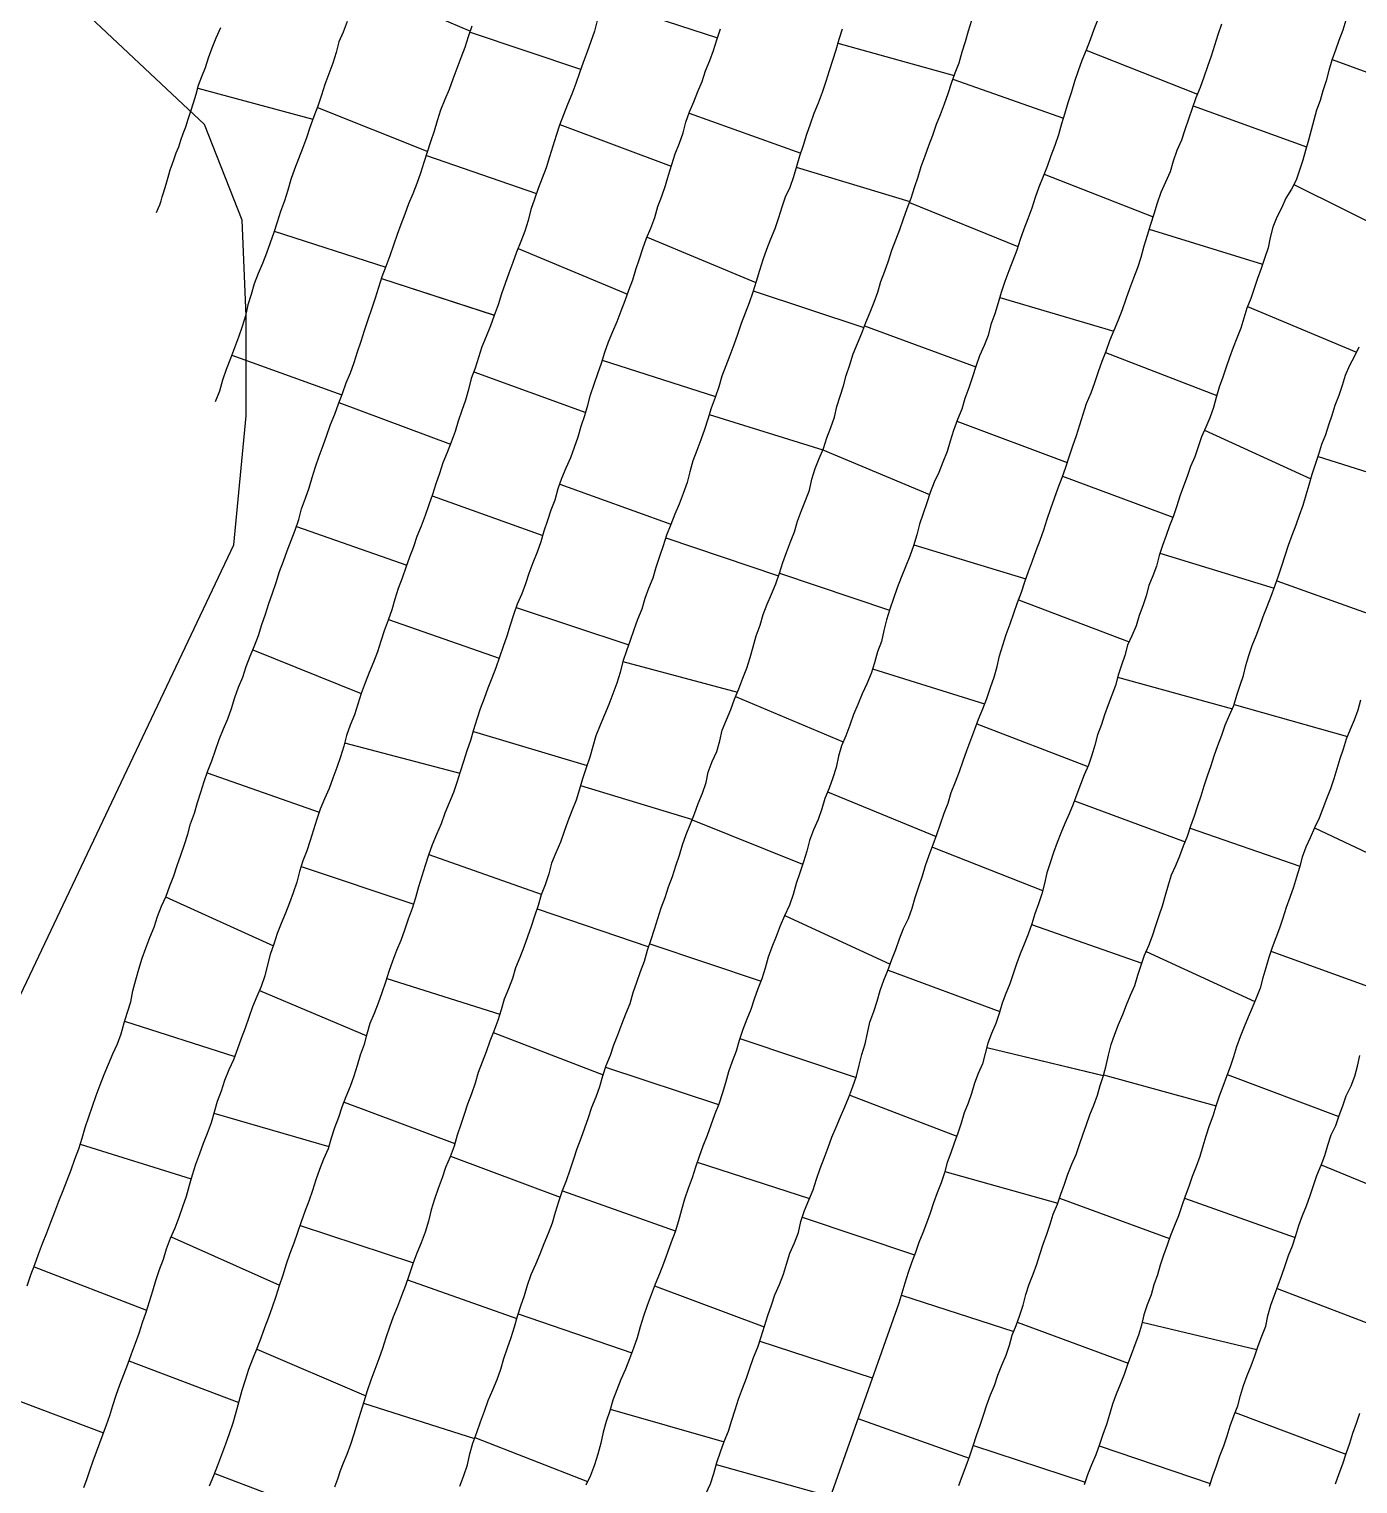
# Model space of a CAD drawing. Extents: x 703186 to 703989, y 1560402 to 1561368.
# Drawn here: x 703534.8 to 703585.5, y 1560689.2 to 1560744.7 of the extents above; entities that cross this region are included whole.
import ezdxf

# ---------------------------------------------------------------- set-up
doc = ezdxf.new("R2010")
doc.units = 0
for name, color, linetype in [('10124_2002_REAL', 30, 'Continuous'), ('AGROCAD PLL', 7, 'Continuous'), ('PANTE_2002', 7, 'Continuous')]:
    doc.layers.add(name, color=color, linetype=linetype)

msp = doc.modelspace()

# ---------------------------------------------------------------- linework, layer by layer
at = {"layer": '10124_2002_REAL'}
for points in [[(703551.2143, 1560689.1373), (703551.362, 1560689.5399), (703551.5004, 1560689.9454), (703551.5914, 1560690.3644), (703551.7014, 1560690.7807), (703551.8581, 1560691.1825), (703551.9987, 1560691.5895), (703552.1519, 1560691.9951), (703552.2983, 1560692.4027), (703552.4736, 1560692.8081), (703552.6389, 1560693.2013), (703552.7764, 1560693.5973), (703552.892, 1560694.0072), (703553.0321, 1560694.4085), (703553.1703, 1560694.8116), (703553.2946, 1560695.2094), (703553.4059, 1560695.6163), (703553.5431, 1560696.0188), (703553.6778, 1560696.4073), (703553.7969, 1560696.8077), (703553.9284, 1560697.2091), (703554.1086, 1560697.5996), (703554.2732, 1560697.9945), (703554.4299, 1560698.3956), (703554.5891, 1560698.7927), (703554.7486, 1560699.1854), (703554.8645, 1560699.5824), (703554.9856, 1560700.0011), (703555.1305, 1560700.4093), (703555.2852, 1560700.7991), (703555.4278, 1560701.2082), (703555.5559, 1560701.6187), (703555.6884, 1560702.0189), (703555.8378, 1560702.4104), (703555.9752, 1560702.8004), (703556.1154, 1560703.1996), (703556.2498, 1560703.5927), (703556.4106, 1560703.9861), (703556.5579, 1560704.379), (703556.6623, 1560704.7834), (703556.7948, 1560705.1839), (703556.9555, 1560705.5716), (703557.0872, 1560705.9702), (703557.2459, 1560706.3588), (703557.388, 1560706.758), (703557.5481, 1560707.1542), (703557.7085, 1560707.5525), (703557.8297, 1560707.9637), (703557.964, 1560708.3654), (703558.1112, 1560708.7637), (703558.2568, 1560709.1653), (703558.3744, 1560709.5815), (703558.5098, 1560709.9854), (703558.6349, 1560710.3909), (703558.7672, 1560710.7969), (703558.8975, 1560711.2003), (703559.0428, 1560711.5959), (703559.1784, 1560712.0036), (703559.3271, 1560712.3969), (703559.452, 1560712.8004), (703559.5908, 1560713.2122), (703559.7032, 1560713.6042), (703559.8477, 1560714.0012), (703560.0171, 1560714.3998), (703560.169, 1560714.7796), (703560.3104, 1560715.1808), (703560.466, 1560715.5716), (703560.606, 1560715.9771), (703560.6912, 1560716.381), (703560.835, 1560716.7859), (703561.0154, 1560717.1669), (703561.1275, 1560717.5692), (703561.2189, 1560717.972), (703561.3898, 1560718.3713), (703561.5515, 1560718.7594), (703561.6902, 1560719.1615), (703561.8571, 1560719.5572), (703562.0168, 1560719.9555), (703562.1584, 1560720.3411), (703562.2887, 1560720.7456), (703562.407, 1560721.1621), (703562.5239, 1560721.5782), (703562.6729, 1560721.9806), (703562.787, 1560722.3918), (703562.9377, 1560722.7858), (703563.1056, 1560723.1712), (703563.264, 1560723.5628), (703563.404, 1560723.9622), (703563.541, 1560724.3695), (703563.6816, 1560724.7539), (703563.8277, 1560725.1605), (703563.9851, 1560725.5416), (703564.102, 1560725.9495), (703564.2443, 1560726.3516), (703564.3996, 1560726.736), (703564.5483, 1560727.1374), (703564.6473, 1560727.553), (703564.7741, 1560727.9554), (703564.9253, 1560728.3452), (703565.0846, 1560728.7243), (703565.2209, 1560729.1283), (703565.3734, 1560729.5223), (703565.5064, 1560729.9165), (703565.6015, 1560730.3215), (703565.7245, 1560730.7187), (703565.8466, 1560731.1167), (703565.9505, 1560731.5078), (703566.0911, 1560731.9132), (703566.2265, 1560732.3383), (703566.383, 1560732.7341), (703566.5525, 1560733.1276), (703566.7016, 1560733.5305), (703566.8634, 1560733.9212), (703567.0213, 1560734.3056), (703567.1655, 1560734.691), (703567.2734, 1560735.1002), (703567.4231, 1560735.4879), (703567.5742, 1560735.8815), (703567.7022, 1560736.2886), (703567.8458, 1560736.6804), (703568.0026, 1560737.0769), (703568.1389, 1560737.481), (703568.2787, 1560737.8786), (703568.437, 1560738.2698), (703568.5627, 1560738.6839), (703568.6975, 1560739.0837), (703568.8189, 1560739.4802), (703568.9676, 1560739.8847), (703569.1145, 1560740.2838), (703569.2618, 1560740.6837), (703569.3999, 1560741.0916), (703569.5573, 1560741.4679), (703569.7115, 1560741.8726), (703569.8447, 1560742.2607), (703569.9736, 1560742.6563), (703570.1145, 1560743.0559), (703570.2715, 1560743.4428), (703570.3825, 1560743.8504), (703570.5063, 1560744.2525), (703570.6188, 1560744.6535), (703570.7486, 1560745.0666)], [(703575.5597, 1560745.096), (703575.4013, 1560744.7087), (703575.2648, 1560744.3109), (703575.1085, 1560743.9162), (703574.9458, 1560743.5257), (703574.807, 1560743.126), (703574.6714, 1560742.7238), (703574.5522, 1560742.3245), (703574.416, 1560741.9136), (703574.2956, 1560741.5133), (703574.1762, 1560741.1065), (703574.0544, 1560740.6914), (703573.9164, 1560740.2888), (703573.7652, 1560739.8858), (703573.6249, 1560739.4872), (703573.4714, 1560739.0951), (703573.302, 1560738.6938), (703573.1675, 1560738.2975), (703573.0378, 1560737.8896), (703572.8911, 1560737.4879), (703572.7327, 1560737.0967), (703572.5896, 1560736.6965), (703572.4623, 1560736.2921), (703572.3131, 1560735.8946), (703572.1547, 1560735.4997), (703572.0043, 1560735.0892), (703571.8683, 1560734.6789), (703571.7516, 1560734.283), (703571.6279, 1560733.8634), (703571.48, 1560733.4496), (703571.3713, 1560733.0396), (703571.2226, 1560732.6475), (703571.0414, 1560732.2568), (703570.9043, 1560731.8522), (703570.7779, 1560731.4529), (703570.6364, 1560731.0352), (703570.4877, 1560730.628), (703570.363, 1560730.2213), (703570.2062, 1560729.8283), (703570.05, 1560729.4125), (703569.9195, 1560729.0041), (703569.8025, 1560728.6061), (703569.6439, 1560728.2), (703569.4835, 1560727.8063), (703569.3121, 1560727.4362), (703569.1573, 1560727.0412), (703569.0274, 1560726.646), (703568.8901, 1560726.2408), (703568.7556, 1560725.8383), (703568.6454, 1560725.4294), (703568.5198, 1560725.0153), (703568.3777, 1560724.6128), (703568.2226, 1560724.2134), (703568.0485, 1560723.8045), (703567.9039, 1560723.4047), (703567.7629, 1560722.9999), (703567.6181, 1560722.5952), (703567.4926, 1560722.1913), (703567.3874, 1560721.7784), (703567.3034, 1560721.3591), (703567.1495, 1560720.9613), (703567.0308, 1560720.5513), (703566.9034, 1560720.142), (703566.7369, 1560719.74), (703566.5582, 1560719.3596), (703566.3931, 1560718.9558), (703566.2357, 1560718.575), (703566.0968, 1560718.1695), (703565.9422, 1560717.7643), (703565.7752, 1560717.3754), (703565.6653, 1560716.9791), (703565.5741, 1560716.5574), (703565.4497, 1560716.1596), (703565.3001, 1560715.762), (703565.1398, 1560715.3748), (703565.0202, 1560714.9716), (703564.8832, 1560714.5684), (703564.7071, 1560714.1717), (703564.5523, 1560713.7711), (703564.4519, 1560713.3622), (703564.3221, 1560712.955), (703564.1809, 1560712.5364), (703564.0425, 1560712.1271), (703563.9321, 1560711.7049), (703563.7882, 1560711.2954), (703563.6029, 1560710.8943), (703563.4338, 1560710.5086), (703563.2871, 1560710.1044), (703563.1147, 1560709.7034), (703562.9738, 1560709.3115), (703562.8647, 1560708.9024), (703562.7414, 1560708.486), (703562.5817, 1560708.1084), (703562.4441, 1560707.7199), (703562.313, 1560707.3254), (703562.16, 1560706.9463), (703562.0102, 1560706.5512), (703561.8713, 1560706.1372), (703561.7532, 1560705.735), (703561.6031, 1560705.3379), (703561.4608, 1560704.9361), (703561.3509, 1560704.525), (703561.2272, 1560704.1061), (703561.0888, 1560703.709), (703560.9346, 1560703.3073), (703560.7868, 1560702.9098), (703560.6526, 1560702.5069), (703560.4901, 1560702.103), (703560.3389, 1560701.7063), (703560.2078, 1560701.2995), (703560.0734, 1560700.8953), (703559.9298, 1560700.493), (703559.7908, 1560700.0876), (703559.6757, 1560699.6742), (703559.5605, 1560699.2561), (703559.4237, 1560698.8429), (703559.2733, 1560698.4471), (703559.1371, 1560698.0437), (703558.9798, 1560697.6336), (703558.8304, 1560697.236), (703558.6603, 1560696.8366), (703558.5089, 1560696.4298), (703558.3659, 1560696.0277), (703558.2208, 1560695.6207), (703558.0899, 1560695.2074), (703557.9729, 1560694.799), (703557.838, 1560694.3948), (703557.6855, 1560693.9966), (703557.5276, 1560693.6024), (703557.3583, 1560693.2044), (703557.2012, 1560692.8108), (703557.0469, 1560692.4111), (703556.9313, 1560692.0052), (703556.8007, 1560691.5985), (703556.6762, 1560691.1936), (703556.5867, 1560690.7753), (703556.4754, 1560690.3525), (703556.3501, 1560689.9444), (703556.1949, 1560689.5449), (703556.0254, 1560689.1721)], [(703585.0223, 1560745.0585), (703584.9031, 1560744.679), (703584.7595, 1560744.2933), (703584.6286, 1560743.9199), (703584.4884, 1560743.5373), (703584.3731, 1560743.145), (703584.2651, 1560742.7549), (703584.1461, 1560742.3643), (703584.037, 1560741.9966), (703583.9071, 1560741.6335), (703583.7993, 1560741.2527), (703583.6997, 1560740.869), (703583.5901, 1560740.4826), (703583.4822, 1560740.0947), (703583.3786, 1560739.7231), (703583.2576, 1560739.3418), (703583.1204, 1560738.9624), (703582.9519, 1560738.6233), (703582.7374, 1560738.2702), (703582.5656, 1560737.8964), (703582.3915, 1560737.5426), (703582.2312, 1560737.1657), (703582.1315, 1560736.7788), (703582.0521, 1560736.3735), (703581.9222, 1560735.974), (703581.7906, 1560735.5931), (703581.6536, 1560735.2104), (703581.529, 1560734.8259), (703581.3952, 1560734.4498), (703581.238, 1560734.074), (703581.1245, 1560733.6942), (703581.0142, 1560733.3108), (703580.8616, 1560732.9356), (703580.7175, 1560732.5745), (703580.5865, 1560732.1923), (703580.4499, 1560731.8231), (703580.3237, 1560731.4466), (703580.191, 1560731.0575), (703580.0708, 1560730.6717), (703579.9743, 1560730.2865), (703579.8296, 1560729.8989), (703579.6733, 1560729.5314), (703579.5086, 1560729.1698), (703579.3845, 1560728.7914), (703579.259, 1560728.401), (703579.0979, 1560728.0325), (703578.9658, 1560727.6602), (703578.8307, 1560727.2852), (703578.6895, 1560726.91), (703578.5675, 1560726.5319), (703578.443, 1560726.1543), (703578.2886, 1560725.7751), (703578.1605, 1560725.3987), (703578.0191, 1560725.0263), (703577.8995, 1560724.635), (703577.7974, 1560724.2374), (703577.6593, 1560723.8605), (703577.5086, 1560723.4943), (703577.4033, 1560723.1028), (703577.2711, 1560722.7171), (703577.1392, 1560722.3467), (703577.0168, 1560721.9529), (703576.8504, 1560721.5741), (703576.6935, 1560721.217), (703576.5831, 1560720.8306), (703576.4558, 1560720.4529), (703576.3339, 1560720.0803), (703576.2258, 1560719.6874), (703576.0926, 1560719.3078), (703575.957, 1560718.9373), (703575.8159, 1560718.5636), (703575.6949, 1560718.1892), (703575.5507, 1560717.7976), (703575.4436, 1560717.4094), (703575.3233, 1560717.023), (703575.2026, 1560716.6479), (703575.0372, 1560716.2742), (703574.8923, 1560715.9031), (703574.7619, 1560715.5319), (703574.6216, 1560715.1529), (703574.4577, 1560714.7806), (703574.2988, 1560714.4139), (703574.1476, 1560714.0537), (703574.002, 1560713.6893), (703573.8696, 1560713.3089), (703573.741, 1560712.9187), (703573.6087, 1560712.5387), (703573.5203, 1560712.1309), (703573.4154, 1560711.7381), (703573.2879, 1560711.348), (703573.1565, 1560710.9696), (703573.0391, 1560710.5844), (703572.9007, 1560710.1907), (703572.7485, 1560709.8107), (703572.5994, 1560709.4407), (703572.4592, 1560709.0629), (703572.3274, 1560708.6787), (703572.2038, 1560708.3003), (703572.044, 1560707.9332), (703571.9045, 1560707.5562), (703571.791, 1560707.1674), (703571.662, 1560706.7889), (703571.4967, 1560706.4088), (703571.3554, 1560706.0297), (703571.2606, 1560705.6376), (703571.1512, 1560705.2483), (703570.9952, 1560704.8765), (703570.8527, 1560704.5089), (703570.7365, 1560704.1196), (703570.6071, 1560703.7459), (703570.4594, 1560703.376), (703570.3454, 1560702.9887), (703570.2211, 1560702.6072), (703570.0764, 1560702.2246), (703569.943, 1560701.8471), (703569.8127, 1560701.4841), (703569.7007, 1560701.0862), (703569.5756, 1560700.7011), (703569.427, 1560700.33), (703569.2905, 1560699.9464), (703569.1542, 1560699.5537), (703569.0236, 1560699.1718), (703568.8756, 1560698.7997), (703568.733, 1560698.4283), (703568.5958, 1560698.0459), (703568.4507, 1560697.6609), (703568.3165, 1560697.2827), (703568.1864, 1560696.88), (703568.0834, 1560696.4938), (703567.9617, 1560696.1173), (703560.4295, 1560674.8463)], [(703534.7065, 1560696.7816), (703534.8464, 1560697.1928), (703534.9986, 1560697.5896), (703535.1384, 1560697.9909), (703535.2885, 1560698.3964), (703535.453, 1560698.8007), (703535.6101, 1560699.2022), (703535.7621, 1560699.6005), (703535.9138, 1560700.0128), (703536.0795, 1560700.4102), (703536.2298, 1560700.8055), (703536.3794, 1560701.2015), (703536.5155, 1560701.6057), (703536.6691, 1560702.0097), (703536.7937, 1560702.4111), (703536.9163, 1560702.8182), (703537.0538, 1560703.2286), (703537.1914, 1560703.6321), (703537.3296, 1560704.0372), (703537.4866, 1560704.441), (703537.6457, 1560704.8355), (703537.8109, 1560705.2307), (703537.9688, 1560705.6252), (703538.1444, 1560706.0064), (703538.2852, 1560706.3956), (703538.3986, 1560706.8072), (703538.5321, 1560707.2241), (703538.6555, 1560707.6181), (703538.7372, 1560708.0364), (703538.8434, 1560708.4487), (703538.9575, 1560708.8633), (703539.0858, 1560709.2742), (703539.2356, 1560709.6636), (703539.3846, 1560710.0638), (703539.5486, 1560710.4574), (703539.6808, 1560710.8699), (703539.8222, 1560711.2582), (703539.9997, 1560711.6496), (703540.1489, 1560712.0408), (703540.2958, 1560712.4231), (703540.4301, 1560712.8143), (703540.5692, 1560713.2121), (703540.7111, 1560713.6111), (703540.8307, 1560714.0048), (703540.9326, 1560714.408), (703541.0892, 1560714.8088), (703541.2046, 1560715.2174), (703541.3254, 1560715.6119), (703541.4582, 1560716.0207), (703541.6009, 1560716.4246), (703541.7515, 1560716.8116), (703541.8878, 1560717.2183), (703542.0244, 1560717.6223), (703542.196, 1560718.0234), (703542.3559, 1560718.4145), (703542.501, 1560718.8044), (703542.6282, 1560719.2189), (703542.7636, 1560719.6126), (703542.9306, 1560720.0019), (703543.0611, 1560720.4015), (703543.2136, 1560720.7964), (703543.3735, 1560721.1947), (703543.5283, 1560721.5854), (703543.6537, 1560722.0023), (703543.7919, 1560722.4015), (703543.9168, 1560722.8065), (703544.0665, 1560723.2082), (703544.2037, 1560723.617), (703544.334, 1560724.0271), (703544.479, 1560724.4245), (703544.6289, 1560724.8182), (703544.771, 1560725.2171), (703544.9279, 1560725.6114), (703545.071, 1560726.0195), (703545.1685, 1560726.4222), (703545.3209, 1560726.8268), (703545.4624, 1560727.2215), (703545.5806, 1560727.623), (703545.7074, 1560728.0275), (703545.848, 1560728.4351), (703545.9915, 1560728.84), (703546.1351, 1560729.2377), (703546.2767, 1560729.6376), (703546.4377, 1560730.0332), (703546.5786, 1560730.4261), (703546.728, 1560730.8267), (703546.8794, 1560731.2229), (703547.0342, 1560731.6134), (703547.1753, 1560732.0006), (703547.3064, 1560732.4114), (703547.4438, 1560732.8132), (703547.5724, 1560733.2258), (703547.7155, 1560733.64), (703547.8587, 1560734.0524), (703547.9925, 1560734.4672), (703548.1187, 1560734.8801), (703548.2509, 1560735.2883), (703548.4, 1560735.6805), (703548.5475, 1560736.0892), (703548.6918, 1560736.4905), (703548.836, 1560736.8982), (703548.9729, 1560737.2864), (703549.1218, 1560737.6726), (703549.2602, 1560738.0702), (703549.4277, 1560738.453), (703549.5829, 1560738.842), (703549.7226, 1560739.2452), (703549.8482, 1560739.6473), (703549.9832, 1560740.0383), (703550.1054, 1560740.4376), (703550.2476, 1560740.8366), (703550.3654, 1560741.2424), (703550.4914, 1560741.6477), (703550.6464, 1560742.049), (703550.8174, 1560742.4324), (703550.9525, 1560742.8277), (703551.1082, 1560743.2382), (703551.2682, 1560743.6423), (703551.4184, 1560744.0349), (703551.5466, 1560744.4453), (703551.6844, 1560744.8549)], [(703556.4554, 1560745.053), (703556.3465, 1560744.6407), (703556.2139, 1560744.2448), (703556.0656, 1560743.8544), (703555.9119, 1560743.4516), (703555.7727, 1560743.0515), (703555.641, 1560742.6508), (703555.4868, 1560742.2443), (703555.3202, 1560741.8503), (703555.1688, 1560741.4536), (703555.0202, 1560741.0582), (703554.8927, 1560740.6598), (703554.7575, 1560740.2571), (703554.6374, 1560739.8482), (703554.5035, 1560739.4332), (703554.3553, 1560739.0357), (703554.1973, 1560738.6469), (703554.0597, 1560738.2407), (703553.9267, 1560737.8474), (703553.8246, 1560737.4222), (703553.6908, 1560737.0157), (703553.5431, 1560736.6197), (703553.3758, 1560736.2176), (703553.2383, 1560735.8158), (703553.0839, 1560735.414), (703552.941, 1560735.0136), (703552.8002, 1560734.6196), (703552.6768, 1560734.202), (703552.5242, 1560733.7999), (703552.386, 1560733.3979), (703552.2212, 1560733.0008), (703552.0553, 1560732.6055), (703551.9235, 1560732.1979), (703551.7936, 1560731.7935), (703551.647, 1560731.3902), (703551.5444, 1560730.977), (703551.4225, 1560730.5716), (703551.2842, 1560730.1688), (703551.1489, 1560729.7657), (703551.0272, 1560729.3692), (703550.887, 1560728.9632), (703550.7288, 1560728.5757), (703550.5636, 1560728.177), (703550.4388, 1560727.7732), (703550.2982, 1560727.3735), (703550.1723, 1560726.968), (703550.0317, 1560726.5733), (703549.8925, 1560726.1724), (703549.7317, 1560725.7626), (703549.572, 1560725.3663), (703549.4402, 1560724.9656), (703549.2895, 1560724.5739), (703549.148, 1560724.1782), (703549.0074, 1560723.7794), (703548.8646, 1560723.3785), (703548.7278, 1560722.9802), (703548.611, 1560722.5637), (703548.4731, 1560722.17), (703548.3255, 1560721.7679), (703548.1982, 1560721.3681), (703548.0679, 1560720.9664), (703547.916, 1560720.5721), (703547.7554, 1560720.1726), (703547.5994, 1560719.7804), (703547.4513, 1560719.3788), (703547.323, 1560718.9705), (703547.186, 1560718.5648), (703547.0216, 1560718.1642), (703546.8876, 1560717.7725), (703546.7808, 1560717.3669), (703546.6606, 1560716.9575), (703546.5137, 1560716.5513), (703546.359, 1560716.1517), (703546.2229, 1560715.7504), (703546.0533, 1560715.358), (703545.8809, 1560714.9615), (703545.7495, 1560714.581), (703545.6213, 1560714.1771), (703545.5043, 1560713.7645), (703545.3705, 1560713.3753), (703545.2249, 1560712.9877), (703545.0894, 1560712.5828), (703544.9855, 1560712.1837), (703544.8574, 1560711.7762), (703544.7073, 1560711.3905), (703544.5543, 1560710.989), (703544.3964, 1560710.6029), (703544.2463, 1560710.2232), (703544.1195, 1560709.8109), (703543.9706, 1560709.4198), (703543.8721, 1560709.023), (703543.7753, 1560708.6022), (703543.6322, 1560708.1992), (703543.4692, 1560707.814), (703543.3035, 1560707.4208), (703543.1637, 1560707.0159), (703543.0181, 1560706.614), (703542.8682, 1560706.2194), (703542.7326, 1560705.8137), (703542.5743, 1560705.4057), (703542.3911, 1560705.0127), (703542.23, 1560704.6158), (703542.1103, 1560704.2047), (703541.9535, 1560703.8055), (703541.8401, 1560703.3998), (703541.7234, 1560702.9985), (703541.5705, 1560702.5942), (703541.4148, 1560702.2072), (703541.2711, 1560701.8076), (703541.1307, 1560701.4081), (703540.9986, 1560701.0045), (703540.8852, 1560700.5998), (703540.7734, 1560700.1897), (703540.6347, 1560699.7858), (703540.4902, 1560699.3814), (703540.3387, 1560698.9782), (703540.1636, 1560698.5852), (703540.0108, 1560698.1768), (703539.8867, 1560697.7783), (703539.7319, 1560697.3828), (703539.6033, 1560696.974), (703539.4809, 1560696.5701), (703539.3519, 1560696.1667), (703539.2304, 1560695.7609), (703539.0926, 1560695.3642), (703538.9656, 1560694.9633), (703538.8174, 1560694.5712), (703538.6746, 1560694.1667), (703538.5285, 1560693.7795), (703538.3812, 1560693.3773), (703538.2292, 1560692.9814), (703538.0822, 1560692.5946), (703537.9594, 1560692.2044), (703537.8381, 1560691.8215), (703537.715, 1560691.4628), (703537.593, 1560691.1195), (703537.4605, 1560690.7701), (703537.3302, 1560690.4351), (703537.2048, 1560690.0838), (703537.0897, 1560689.7529), (703536.9757, 1560689.412), (703536.8526, 1560689.0714)], [(703539.6352, 1560737.7273), (703539.7019, 1560737.8828), (703539.7605, 1560738.0227), (703539.8083, 1560738.1698), (703539.8566, 1560738.3201), (703539.9061, 1560738.478), (703539.9483, 1560738.6454), (703540.0035, 1560738.8079), (703540.0553, 1560738.9801), (703540.1022, 1560739.1582), (703540.1618, 1560739.3491), (703540.2335, 1560739.5544), (703540.3101, 1560739.7789), (703540.3878, 1560740.0075), (703540.4826, 1560740.2325), (703540.5655, 1560740.4819), (703540.6544, 1560740.7403), (703540.7573, 1560741.0014), (703540.8454, 1560741.2915), (703540.945, 1560741.595), (703541.0526, 1560741.9113), (703541.1489, 1560742.241), (703541.2397, 1560742.5794), (703541.3634, 1560742.9202), (703541.506, 1560743.2629), (703541.627, 1560743.6332), (703541.7584, 1560744.0143), (703541.9186, 1560744.3902), (703542.0894, 1560744.7863)], [(703541.6566, 1560689.1447), (703541.8305, 1560689.5419), (703541.9823, 1560689.9393), (703542.1307, 1560690.3483), (703542.2866, 1560690.75), (703542.4225, 1560691.1477), (703542.5643, 1560691.5569), (703542.6761, 1560691.9622), (703542.7861, 1560692.3794), (703542.9098, 1560692.794), (703543.0356, 1560693.1896), (703543.1636, 1560693.5968), (703543.3081, 1560693.9929), (703543.4797, 1560694.3942), (703543.6265, 1560694.7945), (703543.7752, 1560695.1876), (703543.9219, 1560695.5817), (703544.061, 1560695.975), (703544.2078, 1560696.3817), (703544.3335, 1560696.7926), (703544.4725, 1560697.1965), (703544.5972, 1560697.6175), (703544.7353, 1560698.0276), (703544.8912, 1560698.423), (703545.0304, 1560698.8203), (703545.1638, 1560699.2271), (703545.3117, 1560699.63), (703545.4642, 1560700.0218), (703545.603, 1560700.4322), (703545.7246, 1560700.8346), (703545.8725, 1560701.2293), (703546.0274, 1560701.6194), (703546.1938, 1560702.0183), (703546.3087, 1560702.4199), (703546.4407, 1560702.8168), (703546.5885, 1560703.2128), (703546.7257, 1560703.604), (703546.8729, 1560704), (703547.0405, 1560704.3911), (703547.175, 1560704.7941), (703547.3024, 1560705.1939), (703547.4263, 1560705.5913), (703547.5681, 1560705.9946), (703547.6786, 1560706.3959), (703547.7918, 1560706.8028), (703547.9577, 1560707.1864), (703548.1019, 1560707.5783), (703548.2463, 1560707.9736), (703548.3882, 1560708.3791), (703548.5171, 1560708.786), (703548.6554, 1560709.1819), (703548.812, 1560709.5792), (703548.9682, 1560709.9712), (703549.1161, 1560710.3643), (703549.2573, 1560710.7739), (703549.4073, 1560711.1828), (703549.5295, 1560711.5955), (703549.6443, 1560712.0069), (703549.7678, 1560712.4137), (703549.9035, 1560712.8244), (703550.0235, 1560713.2167), (703550.1636, 1560713.6142), (703550.331, 1560714.0121), (703550.5074, 1560714.4186), (703550.6504, 1560714.8173), (703550.8208, 1560715.2124), (703550.9838, 1560715.6071), (703551.1148, 1560715.998), (703551.2327, 1560716.3982), (703551.3636, 1560716.7996), (703551.4885, 1560717.198), (703551.6263, 1560717.5929), (703551.7496, 1560718.0032), (703551.8722, 1560718.4087), (703552.0017, 1560718.7994), (703552.1494, 1560719.2022), (703552.2892, 1560719.5931), (703552.4441, 1560719.9773), (703552.5959, 1560720.3687), (703552.7321, 1560720.779), (703552.8836, 1560721.1783), (703553.0161, 1560721.5765), (703553.1468, 1560721.9973), (703553.2722, 1560722.3879), (703553.4079, 1560722.7974), (703553.5865, 1560723.1926), (703553.7284, 1560723.575), (703553.8598, 1560723.9715), (703554.014, 1560724.3771), (703554.1692, 1560724.7813), (703554.3132, 1560725.1771), (703554.4331, 1560725.5788), (703554.5687, 1560725.9879), (703554.6955, 1560726.3776), (703554.8482, 1560726.77), (703554.9603, 1560727.1921), (703555.1052, 1560727.5922), (703555.2658, 1560727.9908), (703555.4443, 1560728.3752), (703555.5893, 1560728.7709), (703555.7208, 1560729.1698), (703555.8478, 1560729.5718), (703555.9763, 1560729.978), (703556.1013, 1560730.3732), (703556.1985, 1560730.7767), (703556.3357, 1560731.1823), (703556.4812, 1560731.5854), (703556.6131, 1560731.9813), (703556.7452, 1560732.3939), (703556.8828, 1560732.791), (703557.0462, 1560733.1856), (703557.2124, 1560733.5742), (703557.3645, 1560733.97), (703557.5158, 1560734.3641), (703557.665, 1560734.7596), (703557.8117, 1560735.1552), (703557.9321, 1560735.5463), (703558.0669, 1560735.9562), (703558.2008, 1560736.3573), (703558.3399, 1560736.7472), (703558.5012, 1560737.135), (703558.6507, 1560737.54), (703558.773, 1560737.9498), (703558.9257, 1560738.3445), (703559.0654, 1560738.751), (703559.1753, 1560739.1552), (703559.2956, 1560739.557), (703559.4334, 1560739.9619), (703559.5883, 1560740.3732), (703559.7324, 1560740.7606), (703559.8386, 1560741.1683), (703559.9812, 1560741.5661), (703560.1369, 1560741.9511), (703560.2938, 1560742.3453), (703560.4534, 1560742.7241), (703560.589, 1560743.1325), (703560.7531, 1560743.524), (703560.8862, 1560743.9094), (703561.0207, 1560744.3162), (703561.155, 1560744.7336)], [(703546.9083, 1560745.0162), (703546.7558, 1560744.6133), (703546.5916, 1560744.2341), (703546.4907, 1560743.8301), (703546.363, 1560743.4233), (703546.2177, 1560743.0185), (703546.0587, 1560742.6157), (703545.9294, 1560742.2029), (703545.7953, 1560741.7841), (703545.6366, 1560741.3842), (703545.4912, 1560740.9759), (703545.3586, 1560740.5695), (703545.2128, 1560740.1701), (703545.0569, 1560739.7755), (703544.906, 1560739.3822), (703544.7673, 1560738.9829), (703544.6457, 1560738.5755), (703544.5153, 1560738.1669), (703544.3686, 1560737.7637), (703544.2405, 1560737.3627), (703544.1119, 1560736.9632), (703543.9749, 1560736.5691), (703543.8296, 1560736.1772), (703543.6803, 1560735.7846), (703543.5124, 1560735.3985), (703543.3687, 1560735.0061), (703543.2495, 1560734.5952), (703543.1197, 1560734.1988), (703543.0303, 1560733.7831), (703542.9035, 1560733.3789), (703542.7592, 1560732.9703), (703542.6097, 1560732.561), (703542.4625, 1560732.1524), (703542.294, 1560731.7424), (703542.1604, 1560731.3246), (703542.0342, 1560730.9103), (703541.8773, 1560730.507)], [(703565.802, 1560744.7266), (703565.6759, 1560744.3225), (703565.5641, 1560743.9217), (703565.4296, 1560743.522), (703565.3004, 1560743.1255), (703565.1782, 1560742.7232), (703565.043, 1560742.3088), (703564.8899, 1560741.8947), (703564.7242, 1560741.4984), (703564.5808, 1560741.0969), (703564.4359, 1560740.7083), (703564.3157, 1560740.2874), (703564.1789, 1560739.8725), (703564.0607, 1560739.4845), (703563.9401, 1560739.0819), (703563.8057, 1560738.6871), (703563.6275, 1560738.3116), (703563.5047, 1560737.9274), (703563.3684, 1560737.5191), (703563.2255, 1560737.1068), (703563.0674, 1560736.714), (703562.9187, 1560736.3198), (703562.7777, 1560735.9199), (703562.6487, 1560735.5128), (703562.5215, 1560735.0961), (703562.3886, 1560734.693), (703562.2467, 1560734.2831), (703562.1016, 1560733.8834), (703561.9521, 1560733.486), (703561.8039, 1560733.0787), (703561.667, 1560732.6733), (703561.5107, 1560732.2723), (703561.357, 1560731.878), (703561.2115, 1560731.4802), (703561.091, 1560731.075), (703560.9531, 1560730.6664), (703560.8023, 1560730.2585), (703560.6745, 1560729.8482), (703560.5428, 1560729.4439), (703560.402, 1560729.0496), (703560.2578, 1560728.6487), (703560.1087, 1560728.2478), (703559.9852, 1560727.8381), (703559.8821, 1560727.4197), (703559.7287, 1560727.0124), (703559.5755, 1560726.6036), (703559.4151, 1560726.2187), (703559.2591, 1560725.819), (703559.102, 1560725.4139), (703558.9647, 1560725.0071), (703558.8274, 1560724.599), (703558.6968, 1560724.189), (703558.5763, 1560723.7801), (703558.4097, 1560723.3871), (703558.2722, 1560722.9989), (703558.1512, 1560722.5912), (703557.9893, 1560722.2029), (703557.848, 1560721.8077), (703557.714, 1560721.4021), (703557.5759, 1560720.9984), (703557.437, 1560720.5963), (703557.3263, 1560720.1811), (703557.1968, 1560719.7678), (703557.0518, 1560719.3584), (703556.8966, 1560718.9578), (703556.728, 1560718.5562), (703556.5612, 1560718.1666), (703556.4072, 1560717.767), (703556.2813, 1560717.358), (703556.1718, 1560716.9503), (703556.0386, 1560716.5383), (703555.8935, 1560716.1242), (703555.7738, 1560715.7286), (703555.6546, 1560715.3048), (703555.4916, 1560714.9016), (703555.3319, 1560714.4993), (703555.1865, 1560714.1062), (703555.0467, 1560713.7023), (703554.8721, 1560713.2997), (703554.7148, 1560712.9034), (703554.6134, 1560712.494), (703554.4715, 1560712.081), (703554.3102, 1560711.6981), (703554.2004, 1560711.283), (703554.0634, 1560710.8786), (703553.9335, 1560710.4808), (703553.796, 1560710.0945), (703553.6575, 1560709.6977), (703553.5014, 1560709.3022), (703553.3321, 1560708.9131), (703553.2216, 1560708.509), (703553.0638, 1560708.1117), (703552.9079, 1560707.7154), (703552.7824, 1560707.3071), (703552.6638, 1560706.8944), (703552.5076, 1560706.4985), (703552.3575, 1560706.1111), (703552.2113, 1560705.7039), (703552.0681, 1560705.311), (703551.9096, 1560704.9173), (703551.791, 1560704.5114), (703551.6619, 1560704.1087), (703551.5066, 1560703.7102), (703551.377, 1560703.3168), (703551.2455, 1560702.9265), (703551.1124, 1560702.5196), (703550.9923, 1560702.1053), (703550.8393, 1560701.6949), (703550.6683, 1560701.2966), (703550.5324, 1560700.894), (703550.3798, 1560700.49), (703550.2462, 1560700.0839), (703550.1204, 1560699.6734), (703550.0153, 1560699.2418), (703549.8858, 1560698.8254), (703549.7345, 1560698.4198), (703549.5671, 1560698.0187), (703549.4226, 1560697.6114), (703549.277, 1560697.2009), (703549.1335, 1560696.7952), (703548.9794, 1560696.3909), (703548.8269, 1560695.992), (703548.6725, 1560695.5972), (703548.5276, 1560695.2022), (703548.3891, 1560694.7967), (703548.2545, 1560694.3913), (703548.1167, 1560693.9862), (703547.9729, 1560693.5843), (703547.8213, 1560693.1755), (703547.6794, 1560692.7664), (703547.55, 1560692.3514), (703547.4202, 1560691.9433), (703547.2937, 1560691.5365), (703547.1686, 1560691.1243), (703547.0392, 1560690.7277), (703546.9022, 1560690.34), (703546.7639, 1560690.017), (703546.6407, 1560689.7147), (703546.5436, 1560689.396), (703546.4244, 1560689.0972)], [(703560.5947, 1560688.8427), (703560.7798, 1560689.2238), (703560.9019, 1560689.6213), (703561.0163, 1560690.0316), (703561.1639, 1560690.4446), (703561.2997, 1560690.8355), (703561.4594, 1560691.2318), (703561.5911, 1560691.6468), (703561.7145, 1560692.0503), (703561.8455, 1560692.4517), (703561.9945, 1560692.86), (703562.1508, 1560693.2578), (703562.2823, 1560693.6358), (703562.4158, 1560694.0425), (703562.582, 1560694.4428), (703562.7095, 1560694.8329), (703562.8313, 1560695.2372), (703562.9644, 1560695.6428), (703563.0992, 1560696.039), (703563.232, 1560696.429), (703563.4036, 1560696.8246), (703563.5588, 1560697.219), (703563.6809, 1560697.6072), (703563.7984, 1560698.0192), (703563.9843, 1560698.4117), (703564.1325, 1560698.8116), (703564.2248, 1560699.2361), (703564.3633, 1560699.6523), (703564.5315, 1560700.0482), (703564.692, 1560700.4345), (703564.8172, 1560700.8456), (703564.9565, 1560701.2522), (703565.1091, 1560701.6485), (703565.2699, 1560702.0529), (703565.4056, 1560702.4469), (703565.5666, 1560702.8307), (703565.7341, 1560703.2203), (703565.9006, 1560703.6014), (703566.0617, 1560703.9816), (703566.2141, 1560704.3808), (703566.3469, 1560704.78), (703566.4446, 1560705.1916), (703566.5518, 1560705.606), (703566.6796, 1560706.0114), (703566.7688, 1560706.4178), (703566.8509, 1560706.8398), (703567.0136, 1560707.2377), (703567.1326, 1560707.6388), (703567.2451, 1560708.0477), (703567.3966, 1560708.4359), (703567.5486, 1560708.8135), (703567.6998, 1560709.2232), (703567.8537, 1560709.6132), (703567.9872, 1560710.0162), (703568.1466, 1560710.4096), (703568.3262, 1560710.7901), (703568.4674, 1560711.1883), (703568.5912, 1560711.5989), (703568.7206, 1560712.0101), (703568.8687, 1560712.4144), (703568.9834, 1560712.8168), (703569.1221, 1560713.2141), (703569.2791, 1560713.6106), (703569.4109, 1560713.9974), (703569.555, 1560714.3984), (703569.695, 1560714.8164), (703569.849, 1560715.1981), (703569.9644, 1560715.6013), (703570.1201, 1560716.0028), (703570.2839, 1560716.3963), (703570.4218, 1560716.8014), (703570.5626, 1560717.2025), (703570.7145, 1560717.6045), (703570.8578, 1560718.0107), (703571.0073, 1560718.3995), (703571.1639, 1560718.7937), (703571.3208, 1560719.1887), (703571.4624, 1560719.5994), (703571.5962, 1560720.0053), (703571.71, 1560720.4011), (703571.8094, 1560720.8133), (703571.9313, 1560721.2202), (703572.0648, 1560721.6325), (703572.2174, 1560722.0333), (703572.3493, 1560722.4399), (703572.492, 1560722.845), (703572.6428, 1560723.2396), (703572.7748, 1560723.6308), (703572.9076, 1560724.0339), (703573.07, 1560724.4342), (703573.21, 1560724.8357), (703573.3535, 1560725.2197), (703573.4986, 1560725.6225), (703573.6284, 1560726.0243), (703573.7618, 1560726.4348), (703573.9017, 1560726.8283), (703574.0384, 1560727.2177), (703574.1933, 1560727.6161), (703574.3401, 1560728.0128), (703574.4585, 1560728.4108), (703574.6052, 1560728.8218), (703574.739, 1560729.2229), (703574.8694, 1560729.6307), (703574.9916, 1560730.0354), (703575.1299, 1560730.4439), (703575.2977, 1560730.8423), (703575.4463, 1560731.246), (703575.5766, 1560731.6565), (703575.7287, 1560732.0528), (703575.8791, 1560732.4418), (703576.0173, 1560732.8429), (703576.1771, 1560733.238), (703576.3426, 1560733.637), (703576.5005, 1560734.0314), (703576.6375, 1560734.4367), (703576.7838, 1560734.8294), (703576.9349, 1560735.2287), (703577.0773, 1560735.6241), (703577.2142, 1560736.0247), (703577.3261, 1560736.4517), (703577.4503, 1560736.8608), (703577.5795, 1560737.2773), (703577.7125, 1560737.6812), (703577.8353, 1560738.0913), (703577.9767, 1560738.4978), (703578.1483, 1560738.9023), (703578.3239, 1560739.2923), (703578.4414, 1560739.6968), (703578.5889, 1560740.1028), (703578.762, 1560740.5009), (703578.8952, 1560740.8978), (703579.0278, 1560741.3044), (703579.169, 1560741.7121), (703579.3143, 1560742.1119), (703579.4718, 1560742.5036), (703579.6106, 1560742.9032), (703579.7519, 1560743.3067), (703579.8934, 1560743.701), (703580.0159, 1560744.1073), (703580.1436, 1560744.5177), (703580.2901, 1560744.9213)], [(703570.2585, 1560689.1547), (703570.3909, 1560689.5439), (703570.5372, 1560689.9131), (703570.6762, 1560690.286), (703570.8052, 1560690.6755), (703570.9319, 1560691.0649), (703571.0639, 1560691.461), (703571.1939, 1560691.8491), (703571.3215, 1560692.2404), (703571.4675, 1560692.6131), (703571.6172, 1560692.9808), (703571.7408, 1560693.3689), (703571.8944, 1560693.7509), (703572.0598, 1560694.1316), (703572.1815, 1560694.5125), (703572.2885, 1560694.8947), (703572.4386, 1560695.2699), (703572.5808, 1560695.654), (703572.7041, 1560696.0422), (703572.8098, 1560696.446), (703572.9355, 1560696.8408), (703573.0865, 1560697.2217), (703573.2284, 1560697.6027), (703573.3468, 1560697.978), (703573.4761, 1560698.3678), (703573.6153, 1560698.7504), (703573.7348, 1560699.1343), (703573.8515, 1560699.5154), (703574.0125, 1560699.894), (703574.1496, 1560700.2697), (703574.2913, 1560700.6549), (703574.4171, 1560701.0413), (703574.5664, 1560701.4131), (703574.7256, 1560701.7874), (703574.8611, 1560702.1644), (703574.9854, 1560702.5405), (703575.1196, 1560702.9271), (703575.2572, 1560703.3022), (703575.4019, 1560703.6754), (703575.5417, 1560704.0493), (703575.6508, 1560704.4201), (703575.7689, 1560704.8033), (703575.8727, 1560705.1801), (703575.9696, 1560705.5716), (703576.0695, 1560705.9873), (703576.2058, 1560706.3758), (703576.347, 1560706.7477), (703576.512, 1560707.1232), (703576.6572, 1560707.4919), (703576.8022, 1560707.8684), (703576.9677, 1560708.2379), (703577.0885, 1560708.6318), (703577.2068, 1560709.0107), (703577.3392, 1560709.395), (703577.5076, 1560709.7597), (703577.6416, 1560710.1362), (703577.7648, 1560710.5236), (703577.8928, 1560710.9014), (703578.0199, 1560711.2759), (703578.1354, 1560711.6779), (703578.252, 1560712.0728), (703578.3653, 1560712.4537), (703578.5274, 1560712.8196), (703578.6887, 1560713.1836), (703578.8276, 1560713.5638), (703578.9773, 1560713.9389), (703579.1113, 1560714.3241), (703579.2454, 1560714.7143), (703579.3777, 1560715.0985), (703579.4943, 1560715.4712), (703579.6092, 1560715.8512), (703579.7409, 1560716.2368), (703579.8769, 1560716.6297), (703580, 1560717.0038), (703580.1372, 1560717.3966), (703580.2845, 1560717.7814), (703580.4199, 1560718.1679), (703580.587, 1560718.5489), (703580.7453, 1560718.9211), (703580.8554, 1560719.3131), (703580.983, 1560719.6934), (703581.1199, 1560720.0575), (703581.2078, 1560720.4438), (703581.3224, 1560720.8258), (703581.4478, 1560721.2062), (703581.598, 1560721.574), (703581.7416, 1560721.9396), (703581.8695, 1560722.3121), (703582.0151, 1560722.6988), (703582.1762, 1560723.088), (703582.3117, 1560723.4758), (703582.4511, 1560723.8646), (703582.5801, 1560724.2524), (703582.7011, 1560724.6408), (703582.8277, 1560725.033), (703582.9742, 1560725.42), (703583.1192, 1560725.8107), (703583.2571, 1560726.1823), (703583.3938, 1560726.5616), (703583.5084, 1560726.9528), (703583.6214, 1560727.3412), (703583.7354, 1560727.738), (703583.8681, 1560728.1197), (703583.9883, 1560728.5018), (703584.1112, 1560728.8893), (703584.2515, 1560729.2548), (703584.3773, 1560729.6248), (703584.5012, 1560729.9947), (703584.618, 1560730.3708), (703584.7607, 1560730.7614), (703584.898, 1560731.1456), (703585.0143, 1560731.5239), (703585.1671, 1560731.8995), (703585.3537, 1560732.239), (703585.5268, 1560732.6068)], [(703585.5827, 1560719.1253), (703585.4772, 1560718.744), (703585.3381, 1560718.3598), (703585.1857, 1560718.0028), (703585.0387, 1560717.6339), (703584.9229, 1560717.2525), (703584.793, 1560716.8801), (703584.6785, 1560716.4975), (703584.5569, 1560716.1221), (703584.4397, 1560715.7424), (703584.2787, 1560715.3612), (703584.1459, 1560714.9896), (703583.9979, 1560714.6151), (703583.8243, 1560714.2493), (703583.6607, 1560713.8755), (703583.4945, 1560713.5087), (703583.3599, 1560713.1363), (703583.2486, 1560712.7438), (703583.1396, 1560712.3679), (703583.0287, 1560711.9871), (703582.879, 1560711.5931), (703582.7396, 1560711.2052), (703582.6121, 1560710.8105), (703582.4833, 1560710.4258), (703582.3492, 1560710.0602), (703582.214, 1560709.6871), (703582.0781, 1560709.3102), (703581.9617, 1560708.9104), (703581.8483, 1560708.5265), (703581.7465, 1560708.1324), (703581.6035, 1560707.7489), (703581.4522, 1560707.3792), (703581.2931, 1560707.0251), (703581.1367, 1560706.6574), (703580.9938, 1560706.2726), (703580.8532, 1560705.8904), (703580.7302, 1560705.5112), (703580.6056, 1560705.1377), (703580.4669, 1560704.7688), (703580.3333, 1560704.3859), (703580.1935, 1560704.0086), (703580.063, 1560703.6283), (703579.9431, 1560703.2512), (703579.805, 1560702.876), (703579.6827, 1560702.4936), (703579.5695, 1560702.1066), (703579.4461, 1560701.7119), (703579.3067, 1560701.3339), (703579.1547, 1560700.9522), (703579.0275, 1560700.5712), (703578.8884, 1560700.1971), (703578.7584, 1560699.8307), (703578.6395, 1560699.4505), (703578.4777, 1560699.0778), (703578.3342, 1560698.6931), (703578.1967, 1560698.3264), (703578.0647, 1560697.9412), (703577.9415, 1560697.5709), (703577.8281, 1560697.1944), (703577.7001, 1560696.8196), (703577.5888, 1560696.4372), (703577.4386, 1560696.0512), (703577.3114, 1560695.6711), (703577.2189, 1560695.2818), (703577.1032, 1560694.8891), (703576.9753, 1560694.5211), (703576.8264, 1560694.1507), (703576.6913, 1560693.7743), (703576.5609, 1560693.3956), (703576.4096, 1560693.015), (703576.2601, 1560692.6438), (703576.1202, 1560692.2629), (703576.0005, 1560691.8723), (703575.8854, 1560691.4841), (703575.7434, 1560691.1013), (703575.6178, 1560690.7176), (703575.4853, 1560690.3256), (703575.3202, 1560689.9533), (703575.1615, 1560689.566), (703575.0308, 1560689.1814)], [(703579.8155, 1560689.1395), (703579.9499, 1560689.5345), (703580.0849, 1560689.9134), (703580.2181, 1560690.297), (703580.364, 1560690.6751), (703580.4879, 1560691.0558), (703580.6077, 1560691.4351), (703580.7481, 1560691.8139), (703580.8935, 1560692.198), (703581.0056, 1560692.5876), (703581.1139, 1560692.9751), (703581.2509, 1560693.354), (703581.4072, 1560693.7274), (703581.5456, 1560694.1111), (703581.6754, 1560694.4831), (703581.8191, 1560694.8617), (703581.9681, 1560695.2402), (703582.0494, 1560695.6381), (703582.1604, 1560696.0397), (703582.3011, 1560696.4227), (703582.4446, 1560696.7974), (703582.5735, 1560697.1802), (703582.7109, 1560697.5587), (703582.8377, 1560697.9363), (703582.9834, 1560698.3086), (703583.1089, 1560698.6926), (703583.2319, 1560699.0815), (703583.3712, 1560699.4622), (703583.5226, 1560699.8329), (703583.6581, 1560700.2227), (703583.7882, 1560700.6018), (703583.9146, 1560700.9919), (703584.075, 1560701.3772), (703584.2256, 1560701.7444), (703584.3388, 1560702.1479), (703584.4622, 1560702.5376), (703584.6332, 1560702.8957), (703584.7713, 1560703.2713), (703584.9054, 1560703.6492), (703585.0388, 1560704.0272), (703585.2191, 1560704.4017), (703585.3684, 1560704.7709), (703585.4616, 1560705.1595), (703585.5537, 1560705.5667)], [(703585.5468, 1560691.9109), (703585.4186, 1560691.5196), (703585.278, 1560691.1422), (703585.1599, 1560690.7561), (703585.022, 1560690.365), (703584.8875, 1560689.977), (703584.7562, 1560689.6012), (703584.6187, 1560689.2158)]]:
    msp.add_lwpolyline(points, dxfattribs=at)
at = {"layer": 'AGROCAD PLL', "color": 1, "true_color": 0xff0000}
for points in [[(703547.4271, 1560746.4434), (703551.6154, 1560744.6498)], [(703556.694, 1560745.7974), (703561.0456, 1560744.3937)], [(703565.6388, 1560744.1896), (703570.0777, 1560742.9515)], [(703575.1107, 1560743.9218), (703579.3647, 1560742.2373)], [(703579.1998, 1560741.7968), (703583.519, 1560740.2271)], [(703577.9266, 1560724.7238), (703582.2826, 1560723.3924)], [(703577.4055, 1560709.5386), (703581.5523, 1560707.6238)], [(703561.8986, 1560706.2186), (703566.3308, 1560704.7316)], [(703571.3174, 1560705.8727), (703575.7669, 1560704.7969)], [(703571.3174, 1560705.8727), (703575.7671, 1560704.7969)], [(703580.4938, 1560704.8404), (703584.7586, 1560703.2369)], [(703541.8299, 1560703.3647), (703546.2142, 1560702.0897)], [(703555.1282, 1560700.4028), (703559.4341, 1560698.8743)], [(703545.1135, 1560699.0736), (703549.4382, 1560697.6554)], [(703534.9645, 1560697.5008), (703539.2582, 1560695.8538)], [(703582.3998, 1560696.6805), (703586.6665, 1560695.0465)], [(703553.4357, 1560695.7038), (703557.7731, 1560694.2254)], [(703533.2895, 1560692.791), (703537.61, 1560691.1674)], [(703551.7828, 1560690.9895), (703556.0883, 1560689.3104)]]:
    msp.add_lwpolyline(points, dxfattribs=at)
at = {"layer": 'AGROCAD PLL', "color": 3, "true_color": 0x00ff00}
for points in [[(703551.602, 1560744.61), (703555.8211, 1560743.1906)], [(703584.5004, 1560743.5701), (703588.7539, 1560742.0114)], [(703541.21, 1560742.4686), (703545.603, 1560741.2899)], [(703570.0301, 1560742.8165), (703574.2422, 1560741.3313)], [(703545.7738, 1560741.7299), (703549.9889, 1560740.0571)], [(703559.9633, 1560741.5161), (703564.218, 1560739.9909)], [(703555.0305, 1560741.0857), (703559.2756, 1560739.4903)], [(703564.0508, 1560739.4515), (703568.3893, 1560738.1519)], [(703573.508, 1560739.1887), (703577.6721, 1560737.5585)], [(703568.3693, 1560738.1026), (703572.5054, 1560736.4289)], [(703544.1272, 1560737.0108), (703548.3847, 1560735.6403)], [(703558.356, 1560736.786), (703562.5091, 1560735.0586)], [(703577.522, 1560737.0921), (703581.8452, 1560735.751)], [(703553.4319, 1560736.3525), (703557.6101, 1560734.6141)], [(703548.2236, 1560735.204), (703552.528, 1560733.81)], [(703548.2236, 1560735.204), (703552.5277, 1560733.8101)], [(703562.4026, 1560734.7354), (703566.6315, 1560733.3411)], [(703571.812, 1560734.4878), (703576.1638, 1560733.205)], [(703581.2657, 1560734.1402), (703585.4289, 1560732.3987)], [(703566.6566, 1560733.4089), (703570.8997, 1560731.8386)], [(703566.6566, 1560733.4089), (703570.9, 1560731.8385)], [(703575.8559, 1560732.3819), (703580.0932, 1560730.7436)], [(703542.5104, 1560732.2853), (703546.708, 1560730.7731)], [(703556.6477, 1560732.0895), (703560.9667, 1560730.7067)], [(703551.7414, 1560731.6499), (703556.0139, 1560730.0968)], [(703546.5977, 1560730.4774), (703550.8567, 1560728.8891)], [(703560.7296, 1560730.0251), (703565.0639, 1560728.6751)], [(703570.1829, 1560729.7662), (703574.3914, 1560728.1852)], [(703579.624, 1560729.4232), (703583.6878, 1560727.5722)], [(703583.9612, 1560728.4156), (703588.2772, 1560727.0579)], [(703555.0234, 1560727.3664), (703559.2637, 1560725.8307)], [(703555.0234, 1560727.3664), (703559.2636, 1560725.8307)], [(703574.2107, 1560727.6631), (703578.4227, 1560726.1044)], [(703550.1528, 1560726.9132), (703554.3817, 1560725.4067)], [(703544.9769, 1560725.751), (703549.183, 1560724.2762)], [(703559.0681, 1560725.3136), (703563.3689, 1560723.862)], [(703568.5311, 1560725.0527), (703572.8152, 1560723.7533)], [(703572.5337, 1560722.954), (703576.7489, 1560721.3431)], [(703553.3609, 1560722.6555), (703557.6559, 1560721.2322)], [(703548.4842, 1560722.2018), (703552.7127, 1560720.7207)], [(703543.311, 1560721.039), (703547.4507, 1560719.3771)], [(703543.311, 1560721.039), (703547.4507, 1560719.377)], [(703557.4355, 1560720.5907), (703561.802, 1560719.4266)], [(703566.9572, 1560720.3149), (703571.2388, 1560718.9822)], [(703576.3115, 1560719.999), (703580.6913, 1560718.794)], [(703561.7312, 1560719.2587), (703565.8398, 1560717.5257)], [(703580.754, 1560718.9519), (703585.0798, 1560717.737)], [(703551.7281, 1560717.9316), (703556.0675, 1560716.6276)], [(703570.9382, 1560718.2199), (703575.177, 1560716.59)], [(703546.8138, 1560717.4924), (703551.2137, 1560716.3338)], [(703541.5756, 1560716.353), (703545.841, 1560714.846)], [(703555.8154, 1560715.8662), (703560.0867, 1560714.5738)], [(703565.2445, 1560715.6277), (703569.3827, 1560713.9146)], [(703574.6689, 1560715.2808), (703578.8893, 1560713.7184)], [(703560.0781, 1560714.5524), (703564.2924, 1560712.8669)], [(703583.8278, 1560714.2567), (703587.894, 1560712.327)], [(703569.2427, 1560713.5186), (703573.4464, 1560711.854)], [(703550.0296, 1560713.234), (703554.3202, 1560711.7217)], [(703545.1555, 1560712.7803), (703549.4543, 1560711.3417)], [(703539.9848, 1560711.6167), (703544.097, 1560709.7518)], [(703554.1577, 1560711.1569), (703558.4186, 1560709.7134)], [(703573.0322, 1560710.5649), (703577.2334, 1560709.088)], [(703558.4562, 1560709.8257), (703562.7055, 1560708.4012)], [(703582.1636, 1560709.5472), (703586.3498, 1560708.0378)], [(703548.4268, 1560708.5009), (703552.7334, 1560707.1366)], [(703567.5505, 1560708.8186), (703571.8137, 1560707.2452)], [(703552.4883, 1560706.4487), (703556.6764, 1560704.826)], [(703556.774, 1560705.121), (703561.084, 1560703.6951)], [(703556.774, 1560705.121), (703561.0835, 1560703.6952)], [(703575.7741, 1560704.8221), (703580.0669, 1560703.6395)], [(703575.7741, 1560704.8221), (703580.0666, 1560703.6396)], [(703546.7914, 1560703.7807), (703551.0221, 1560702.2081)], [(703550.8513, 1560701.727), (703555.0435, 1560700.1641)], [(703560.2707, 1560701.4946), (703564.5583, 1560700.1128)], [(703584.0794, 1560701.3879), (703588.2837, 1560699.6636)], [(703569.7162, 1560701.1412), (703574.025, 1560699.9284)], [(703574.0934, 1560700.1158), (703578.293, 1560698.5833)], [(703578.8599, 1560700.1167), (703583.0845, 1560698.6178)], [(703564.2766, 1560699.3917), (703568.5652, 1560697.9646)], [(703540.1906, 1560698.6458), (703544.3355, 1560696.7991)], [(703540.1906, 1560698.6458), (703544.3357, 1560696.799)], [(703558.6366, 1560696.7729), (703562.8244, 1560695.2143)], [(703568.0614, 1560696.4257), (703572.3468, 1560695.0405)], [(703572.4818, 1560695.3866), (703576.7084, 1560693.8218)], [(703577.2444, 1560695.3893), (703581.6282, 1560694.3477)], [(703562.6565, 1560694.6706), (703566.9522, 1560693.2666)], [(703543.4632, 1560694.3555), (703547.6206, 1560692.5778)], [(703538.5796, 1560693.9149), (703542.7737, 1560692.3323)], [(703556.9497, 1560692.0699), (703561.2983, 1560690.8314)], [(703556.9497, 1560692.0699), (703561.2981, 1560690.8315)], [(703580.8, 1560691.9511), (703585.0182, 1560690.3543)], [(703580.8, 1560691.9511), (703585.0183, 1560690.3543)], [(703566.4009, 1560691.7096), (703570.6465, 1560690.2062)], [(703570.8066, 1560690.6798), (703575.0687, 1560689.2931)], [(703575.6018, 1560690.6703), (703579.848, 1560689.2351)], [(703560.9955, 1560689.9571), (703565.3504, 1560688.7429)]]:
    msp.add_lwpolyline(points, dxfattribs=at)
at = {"layer": 'AGROCAD PLL', "color": 5, "true_color": 0x0000ff}
for points in [[(703549.9354, 1560739.8999), (703554.131, 1560738.4513)], [(703583.0367, 1560738.7939), (703586.8506, 1560736.8987)], [(703565.064, 1560728.6753), (703569.1325, 1560726.9657)], [(703563.4047, 1560723.9643), (703567.6046, 1560722.5516)], [(703582.3826, 1560723.6735), (703586.5462, 1560722.1807)], [(703579.0829, 1560714.2426), (703583.2614, 1560712.789)], [(703563.6105, 1560710.9108), (703567.6363, 1560709.051)], [(703543.5679, 1560708.0472), (703547.6568, 1560706.3169)], [(703538.4211, 1560706.8774), (703542.6232, 1560705.5318)], [(703566.0873, 1560704.0486), (703570.1759, 1560702.4877)], [(703536.7221, 1560702.1804), (703540.9595, 1560700.8651)], [(703549.2093, 1560697.0094), (703553.3831, 1560695.5331)], [(703547.5336, 1560692.2997), (703551.7685, 1560690.9527)], [(703541.8616, 1560689.6234), (703546.0082, 1560688.0395)]]:
    msp.add_lwpolyline(points, dxfattribs=at)
at = {"layer": 'PANTE_2002'}
msp.add_lwpolyline([(703868.1576, 1560647.6616), (703526.529, 1560686.4607), (703530.8351, 1560700.2882), (703542.5826, 1560725.0532), (703543.0589, 1560729.9745), (703543.0589, 1560733.7845), (703542.9001, 1560737.4358), (703541.4713, 1560741.087), (703534.8338, 1560747.3276)], dxfattribs=at)

doc.saveas('drawing.dxf')
